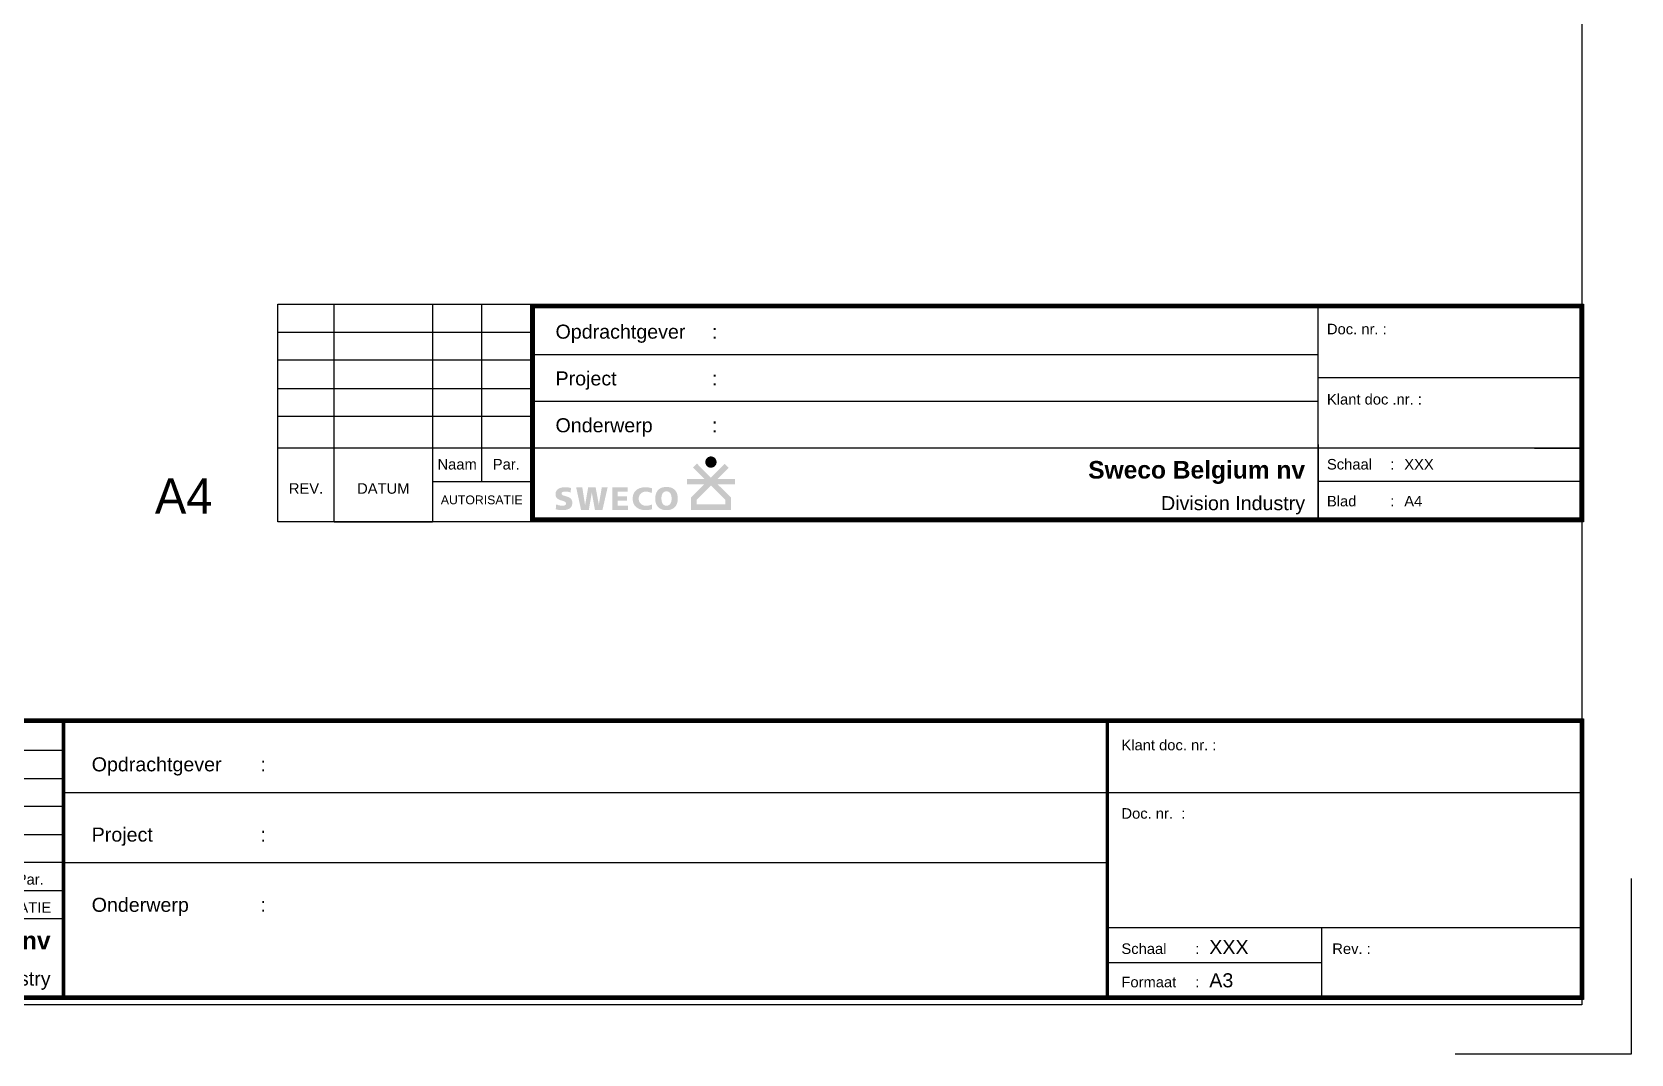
# Model space of a CAD drawing. Header units: millimetres. Extents: x -31216 to 0, y 0 to 21831.
# Drawn here: x -11375 to 0, y 0 to 7276 of the extents above; entities that cross this region are included whole.
import ezdxf
from ezdxf.enums import TextEntityAlignment as Align

# ---------------------------------------------------------------- set-up
doc = ezdxf.new("R2010")
doc.units = ezdxf.units.MM
for name, color, linetype in [('AC-0000-ALGEMEEN-co-25', 7, 'Continuous'), ('AC-0100-SYMBOOL-co-25', 7, 'Continuous'), ('AC-0300-TEKST-50', 6, 'Continuous'), ('TITEL', 7, 'Continuous')]:
    doc.layers.add(name, color=color, linetype=linetype)
doc.styles.add('GMI_TITEL', font='arial.ttf')
doc.styles.add('GMI_TITLE', font='arial.ttf')

# ---------------------------------------------------------------- blocks, each defined once
blk = doc.blocks.new('A3')
at = {"color": 4, "transparency": 33554687}
blk.add_lwpolyline([(-413.00236, 290), (-7, 290), (-7, 7), (-413.00236, 7)], close=True, dxfattribs=at)
at = {"color": 1, "transparency": 33554687}
blk.add_lwpolyline([(0, 25), (0, 0), (-25, 0)], dxfattribs=at)
blk = doc.blocks.new('TH-GI-A3-N')
at = {"layer": 'TITEL', "color": 7, "transparency": 33554687}
for p, q in [((0.25, 35.25), (190, 35.25)), ((0.25, 31.25), (190, 31.25)), ((190, 29.25), (405.75, 29.25)), ((190, 27.25), (0.25, 27.25)), ((0.25, 23.25), (190, 23.25)), ((190, 19.25), (0.25, 19.25)), ((190, 19.25), (338.5, 19.25)), ((190, 15.25), (172.5, 15.25)), ((190, 11.25), (0.25, 11.25)), ((338.5, 10), (405.75, 10)), ((369, 0.25), (369, 10)), ((369, 5), (338.5, 5))]:
    blk.add_line(p, q, dxfattribs=at)
at = {"layer": 'TITEL', "color": 7, "transparency": 33554687, "const_width": 0.5}
blk.add_lwpolyline([(406, 0), (0, 0), (0, 39.5), (406, 39.5)], close=True, dxfattribs=at)
at = {"layer": 'TITEL', "transparency": 33554687}
for points in [[(-0.25, 39.75), (406.25, 39.75), (406.25, -0.25), (-0.25, -0.25)], [(0.25, 39.25), (405.75, 39.25), (405.75, 0.25), (0.25, 0.25)]]:
    blk.add_lwpolyline(points, close=True, dxfattribs=at)
at = {"layer": 'TITEL', "color": 7, "transparency": 33554687, "const_width": 0.5}
for points in [[(190, 39.5), (190, 0)], [(338.5, 0), (338.5, 39.5)]]:
    blk.add_lwpolyline(points, dxfattribs=at)
at = {"layer": 'TITEL', "color": 7, "transparency": 33554687, "style": 'GMI_TITLE'}
for s, height, p in [('Klant doc. nr. :', 1.5, (340.5, 35.25)), ('Opdrachtgever', 2, (194, 32.25)), (':', 2, (218, 32.25)), ('Doc. nr.  :', 1.5, (340.5, 25.51)), ('Project', 2, (194, 22.25)), (':', 2, (218, 22.25)), ('Par.', 1.5, (183.34, 16.12)), ('Onderwerp', 2, (194, 12.25)), (':', 2, (218, 12.25)), ('Schaal', 1.5, (340.5, 6.25)), (':', 1.5, (351, 6.25)), ('Rev. :', 1.5, (370.5, 6.25)), ('Formaat', 1.5, (340.5, 1.5)), (':', 1.5, (351, 1.5))]:
    blk.add_text(s, height=height, dxfattribs=at).set_placement(p)
blk.add_text('AUTORISATIE', height=1.5, dxfattribs=at).set_placement((181.25, 12.12), align=Align.CENTER)
at = {"layer": 'TITEL', "transparency": 33554687, "attachment_point": 3, "style": 'GMI_TITEL'}
for s, width, insert, char_height in [('\\pt35;{\\fArial|b1|i0|c0|p34;Sweco Belgium nv}', 31.8721, (188.15, 9.43), 2.5), ('\\pt28;Division Industry', 25.1013, (188.15, 3.74), 2)]:
    blk.add_mtext_dynamic_manual_height_columns(s, width=width, gutter_width=12.5, heights=[0], dxfattribs=dict(at, insert=insert, char_height=char_height))
at = {"layer": 'TITEL', "color": 7, "transparency": 33554687, "style": 'GMI_TITLE'}
for tag, p in [('REVISIE', (5.59, 36.13)), ('DATUM', (18.98, 36.13)), ('REVISIE', (5.59, 32.13)), ('DATUM', (18.98, 32.13)), ('REVISIE', (5.59, 28.13)), ('DATUM', (18.98, 28.13)), ('REVISIE', (5.59, 24.13)), ('DATUM', (18.98, 24.13)), ('REVISIE', (5.59, 20.13)), ('DATUM', (18.98, 20.13))]:
    blk.add_attdef(tag, text='', height=2, dxfattribs=at).set_placement(p, align=Align.CENTER)
for tag, p in [('DOOR', (27.54, 36.13)), ('OMSCHRIJVING', (45.91, 36.13)), ('CONTNAAM', (155.62, 36.13)), ('AUTNAAM', (173.12, 36.13)), ('DOOR', (27.54, 32.13)), ('OMSCHRIJVING', (45.91, 32.13)), ('CONTNAAM', (155.62, 32.13)), ('AUTNAAM', (173.12, 32.13)), ('DOOR', (27.54, 28.13)), ('OMSCHRIJVING', (45.91, 28.13)), ('CONTNAAM', (155.62, 28.13)), ('AUTNAAM', (173.12, 28.13)), ('DOOR', (27.54, 24.13)), ('OMSCHRIJVING', (45.91, 24.13)), ('CONTNAAM', (155.62, 24.13)), ('AUTNAAM', (173.12, 24.13)), ('DOOR', (27.54, 20.13)), ('OMSCHRIJVING', (45.91, 20.13)), ('CONTNAAM', (155.62, 20.13)), ('AUTNAAM', (173.12, 20.13)), ('SCHAAL', (353.01, 6.25)), ('FORMAAT', (353.01, 1.5))]:
    blk.add_attdef(tag, p, '', height=2, dxfattribs=at)
at = {"layer": 'TITEL', "transparency": 33554687, "style": 'GMI_TITLE'}
for tag, p, height in [('OPDRACHTGEVER', (221.83, 32.25), 3), ('DOCNRKLANT.', (340.5, 30.75), 2.5), ('PROJECT', (221.83, 22.25), 3), ('DOCNR.', (340.5, 21.24), 2.5), ('ONDERW1', (221.83, 12.25), 3), ('ONDERW2', (221.83, 5.25), 3)]:
    blk.add_attdef(tag, p, '', height=height, dxfattribs=at)
blk.add_attdef('REVISIE', text='', height=2.5, dxfattribs=at).set_placement((385.67, 1.5), align=Align.CENTER)
blk = doc.blocks.new('A$C777E2D34')
for color, points in [(256, [(21.4, 7.25), (21.38, 7.21), (21.35, 7.14), (21.34, 7.11), (21.31, 7.03), (21.3, 6.99), (21.3, 6.95), (21.29, 6.91), (21.29, 6.87), (21.29, 6.83), (21.29, 6.74), (21.3, 6.71), (21.3, 6.67), (21.31, 6.63), (21.34, 6.55), (21.35, 6.52), (21.37, 6.48), (21.38, 6.45), (21.43, 6.37), (21.47, 6.32), (21.52, 6.26), (21.55, 6.23), (21.58, 6.21), (21.61, 6.19), (21.64, 6.16), (21.67, 6.14), (21.71, 6.12), (21.74, 6.1), (21.78, 6.09), (21.81, 6.07), (21.89, 6.05), (21.93, 6.04), (22.01, 6.03), (22.05, 6.03), (22.13, 6.03), (22.17, 6.03), (22.25, 6.04), (22.29, 6.05), (22.37, 6.07), (22.45, 6.11), (22.47, 6.12), (22.51, 6.14), (22.54, 6.16), (22.6, 6.21), (22.63, 6.23), (22.69, 6.29), (22.71, 6.32), (22.76, 6.38), (22.78, 6.41), (22.82, 6.49), (22.85, 6.57), (22.87, 6.63), (22.88, 6.67), (22.88, 6.71), (22.89, 6.75), (22.89, 6.79), (22.89, 6.87), (22.89, 6.91), (22.88, 6.95), (22.87, 7.03), (22.85, 7.11), (22.83, 7.14), (22.82, 7.18), (22.8, 7.21), (22.78, 7.25), (22.76, 7.28), (22.73, 7.31), (22.71, 7.34), (22.69, 7.37), (22.66, 7.4), (22.6, 7.45), (22.54, 7.5), (22.51, 7.52), (22.47, 7.54), (22.4, 7.57), (22.33, 7.6), (22.25, 7.62), (22.21, 7.62), (22.17, 7.63), (22.13, 7.63), (22.05, 7.63), (21.97, 7.62), (21.93, 7.62), (21.89, 7.61), (21.85, 7.6), (21.81, 7.58), (21.78, 7.57), (21.71, 7.54), (21.67, 7.52), (21.64, 7.5), (21.61, 7.47), (21.58, 7.45), (21.52, 7.4), (21.47, 7.34), (21.45, 7.31), (21.42, 7.28)]), (7, [(0.94, 3.21), (0.88, 3.2), (0.76, 3.17), (0.65, 3.14), (0.59, 3.12), (0.49, 3.07), (0.44, 3.04), (0.39, 3.01), (0.34, 2.98), (0.29, 2.95), (0.25, 2.91), (0.21, 2.88), (0.14, 2.79), (0.1, 2.75), (0.08, 2.7), (0.05, 2.65), (0.03, 2.59), (0.01, 2.53), (0, 2.47), (-0.01, 2.41), (-0.02, 2.34), (-0.02, 2.27), (-0.02, 2.17), (-0.01, 2.08), (0.01, 1.99), (0.04, 1.91), (0.07, 1.84), (0.11, 1.77), (0.16, 1.71), (0.21, 1.66), (0.26, 1.61), (0.32, 1.57), (0.38, 1.53), (0.45, 1.5), (0.51, 1.47), (0.58, 1.44), (0.65, 1.41), (0.72, 1.39), (0.86, 1.35), (1.05, 1.29), (1.12, 1.26), (1.2, 1.24), (1.31, 1.18), (1.42, 1.09), (1.46, 1.01), (1.47, 0.89), (1.45, 0.84), (1.44, 0.79), (1.38, 0.71), (1.29, 0.66), (1.2, 0.64), (1.1, 0.62), (1, 0.61), (0.95, 0.61), (0.85, 0.61), (0.76, 0.62), (0.7, 0.63), (0.64, 0.64), (0.54, 0.66), (0.4, 0.69), (0.2, 0.77), (0.08, 0.82), (0.01, 0.12), (0.06, 0.1), (0.12, 0.09), (0.18, 0.07), (0.24, 0.06), (0.36, 0.04), (0.42, 0.02), (0.48, 0.02), (0.6, 0), (0.72, -0.01), (0.84, -0.01), (0.95, -0.01), (1.08, -0.01), (1.22, 0), (1.28, 0), (1.41, 0.02), (1.47, 0.03), (1.54, 0.04), (1.6, 0.06), (1.66, 0.08), (1.77, 0.12), (1.88, 0.17), (1.93, 0.19), (1.98, 0.22), (2.02, 0.26), (2.07, 0.29), (2.15, 0.37), (2.18, 0.42), (2.25, 0.51), (2.3, 0.62), (2.32, 0.68), (2.34, 0.74), (2.35, 0.81), (2.36, 0.88), (2.36, 0.95), (2.37, 1.02), (2.36, 1.13), (2.35, 1.22), (2.33, 1.31), (2.3, 1.39), (2.27, 1.46), (2.22, 1.53), (2.18, 1.59), (2.13, 1.64), (2.07, 1.69), (2.01, 1.73), (1.95, 1.77), (1.89, 1.81), (1.82, 1.84), (1.75, 1.87), (1.67, 1.89), (1.6, 1.92), (1.46, 1.96), (1.32, 2), (1.26, 2.02), (1.14, 2.05), (1.08, 2.08), (0.99, 2.12), (0.9, 2.19), (0.85, 2.28), (0.84, 2.39), (0.86, 2.43), (0.88, 2.47), (0.94, 2.54), (1.03, 2.58), (1.16, 2.61), (1.25, 2.61), (1.35, 2.62), (1.43, 2.62), (1.52, 2.62), (1.67, 2.61), (1.79, 2.59), (1.94, 2.55), (2.02, 2.53), (2.12, 2.48), (2.19, 3.14), (2.1, 3.16), (2, 3.18), (1.91, 3.2), (1.8, 3.22), (1.7, 3.23), (1.59, 3.24), (1.48, 3.24), (1.36, 3.24), (1.24, 3.24), (1.12, 3.23), (1, 3.22)]), (7, [(4.17, 0.78), (3.79, 3.21), (2.92, 3.21), (3.61, 0.02), (4.72, 0.02), (5.14, 2.48), (5.59, 0.02), (6.66, 0.02), (7.39, 3.21), (6.56, 3.21), (6.14, 0.78), (5.69, 3.21), (4.62, 3.21), (4.2, 0.78)]), (7, [(10.3, 0.02), (10.3, 0.64), (8.84, 0.64), (8.84, 1.34), (10.16, 1.34), (10.16, 1.96), (8.84, 1.96), (8.84, 2.62), (10.26, 2.62), (10.26, 3.21), (8.05, 3.21), (8.05, 0.02)]), (7, [(12.63, -0.01), (12.71, -0.01), (12.87, -0.01), (12.94, -0.01), (13.01, -0.01), (13.08, 0), (13.21, 0.01), (13.32, 0.03), (13.43, 0.05), (13.54, 0.07), (13.63, 0.1), (13.73, 0.12), (13.69, 0.78), (13.6, 0.75), (13.5, 0.71), (13.34, 0.66), (13.2, 0.64), (13.07, 0.62), (13, 0.61), (12.95, 0.61), (12.9, 0.61), (12.81, 0.61), (12.72, 0.62), (12.67, 0.63), (12.59, 0.64), (12.51, 0.66), (12.47, 0.68), (12.38, 0.71), (12.33, 0.74), (12.27, 0.77), (12.2, 0.82), (12.16, 0.85), (12.1, 0.9), (12.01, 0.99), (11.93, 1.12), (11.88, 1.23), (11.85, 1.36), (11.83, 1.44), (11.83, 1.5), (11.82, 1.56), (11.82, 1.61), (11.82, 1.7), (11.83, 1.8), (11.85, 1.88), (11.86, 1.92), (11.9, 2.03), (11.94, 2.11), (11.96, 2.15), (11.98, 2.19), (12.02, 2.24), (12.08, 2.32), (12.14, 2.37), (12.19, 2.42), (12.25, 2.45), (12.29, 2.48), (12.33, 2.5), (12.4, 2.54), (12.47, 2.56), (12.51, 2.58), (12.63, 2.6), (12.79, 2.62), (12.88, 2.62), (13, 2.61), (13.08, 2.6), (13.18, 2.58), (13.29, 2.55), (13.35, 2.54), (13.4, 2.52), (13.45, 2.5), (13.5, 2.48), (13.55, 2.46), (13.6, 2.43), (13.66, 2.41), (13.73, 3.1), (13.61, 3.13), (13.49, 3.15), (13.37, 3.18), (13.26, 3.2), (13.14, 3.22), (13.02, 3.23), (12.91, 3.24), (12.79, 3.24), (12.69, 3.24), (12.6, 3.24), (12.51, 3.23), (12.41, 3.22), (12.32, 3.2), (12.23, 3.19), (12.15, 3.17), (12.07, 3.14), (11.98, 3.12), (11.9, 3.09), (11.83, 3.05), (11.75, 3.02), (11.68, 2.98), (11.61, 2.94), (11.55, 2.89), (11.48, 2.84), (11.42, 2.79), (11.37, 2.74), (11.31, 2.68), (11.21, 2.55), (11.17, 2.48), (11.13, 2.41), (11.09, 2.34), (11.06, 2.26), (11.04, 2.18), (11.01, 2.09), (10.99, 2), (10.98, 1.91), (10.96, 1.81), (10.96, 1.72), (10.96, 1.61), (10.96, 1.5), (10.97, 1.4), (10.98, 1.29), (11, 1.2), (11.02, 1.1), (11.05, 1.01), (11.08, 0.93), (11.12, 0.85), (11.16, 0.77), (11.21, 0.7), (11.25, 0.63), (11.31, 0.57), (11.36, 0.51), (11.42, 0.45), (11.48, 0.4), (11.55, 0.35), (11.62, 0.3), (11.68, 0.26), (11.76, 0.22), (11.83, 0.18), (11.9, 0.15), (11.98, 0.12), (12.06, 0.09), (12.14, 0.07), (12.22, 0.05), (12.3, 0.03), (12.38, 0.02), (12.46, 0.01), (12.54, 0)])]:
    blk.add_hatch(color=color).paths.add_polyline_path(points)
h = blk.add_hatch(color=7)
h.paths.add_polyline_path([(19.25, 1.8), (19.25, -0.01), (24.93, -0.01), (24.93, 1.8), (23.03, 3.67), (25.5, 3.67), (25.5, 4.42), (23.02, 4.42), (24.62, 6.02), (24.05, 6.59), (22.08, 4.61), (20.09, 6.62), (19.53, 6.04), (21.16, 4.42), (18.68, 4.42), (18.68, 3.67), (21.14, 3.67)])
h.paths.add_polyline_path([(20.05, 0.79), (20.05, 1.46), (22.08, 3.49), (24.12, 1.46), (24.12, 0.79)], flags=16)
h = blk.add_hatch(color=7)
h.paths.add_polyline_path([(15.77, -0.02), (15.87, -0.01), (15.96, -0.01), (16.05, 0), (16.14, 0.01), (16.22, 0.03), (16.3, 0.05), (16.38, 0.07), (16.46, 0.1), (16.6, 0.16), (16.67, 0.2), (16.73, 0.24), (16.8, 0.28), (16.85, 0.32), (16.96, 0.43), (17.01, 0.48), (17.05, 0.54), (17.1, 0.6), (17.14, 0.66), (17.17, 0.73), (17.21, 0.8), (17.24, 0.87), (17.27, 0.95), (17.29, 1.02), (17.31, 1.1), (17.33, 1.18), (17.34, 1.27), (17.35, 1.36), (17.36, 1.45), (17.37, 1.54), (17.37, 1.63), (17.37, 1.73), (17.36, 1.82), (17.35, 1.91), (17.34, 2), (17.33, 2.08), (17.31, 2.16), (17.29, 2.24), (17.27, 2.32), (17.24, 2.4), (17.21, 2.47), (17.18, 2.54), (17.14, 2.6), (17.1, 2.67), (17.06, 2.73), (17.01, 2.79), (16.96, 2.84), (16.91, 2.89), (16.86, 2.94), (16.8, 2.99), (16.74, 3.03), (16.67, 3.07), (16.54, 3.14), (16.46, 3.17), (16.38, 3.2), (16.31, 3.22), (16.23, 3.24), (16.14, 3.25), (16.05, 3.27), (15.96, 3.28), (15.87, 3.28), (15.77, 3.28), (15.67, 3.28), (15.58, 3.28), (15.49, 3.27), (15.4, 3.25), (15.31, 3.24), (15.23, 3.22), (15.15, 3.2), (15.07, 3.17), (15, 3.14), (14.93, 3.1), (14.86, 3.07), (14.8, 3.03), (14.74, 2.99), (14.68, 2.94), (14.63, 2.89), (14.52, 2.79), (14.48, 2.73), (14.44, 2.67), (14.4, 2.6), (14.36, 2.54), (14.33, 2.47), (14.3, 2.4), (14.27, 2.32), (14.25, 2.24), (14.23, 2.16), (14.21, 2.08), (14.19, 2), (14.18, 1.91), (14.17, 1.82), (14.17, 1.73), (14.17, 1.63), (14.17, 1.54), (14.17, 1.45), (14.18, 1.36), (14.19, 1.27), (14.21, 1.18), (14.23, 1.1), (14.25, 1.02), (14.27, 0.95), (14.3, 0.87), (14.33, 0.8), (14.36, 0.73), (14.4, 0.66), (14.44, 0.6), (14.48, 0.54), (14.53, 0.48), (14.58, 0.43), (14.63, 0.38), (14.68, 0.32), (14.74, 0.28), (14.8, 0.24), (14.87, 0.2), (14.93, 0.16), (15.01, 0.13), (15.08, 0.1), (15.15, 0.07), (15.23, 0.05), (15.32, 0.03), (15.4, 0.01), (15.49, 0), (15.58, -0.01), (15.67, -0.01)])
h.paths.add_polyline_path([(15.77, 0.61), (15.68, 0.62), (15.63, 0.63), (15.57, 0.64), (15.51, 0.66), (15.46, 0.68), (15.36, 0.75), (15.31, 0.8), (15.27, 0.84), (15.24, 0.89), (15.21, 0.93), (15.19, 0.96), (15.16, 1.03), (15.14, 1.08), (15.11, 1.14), (15.1, 1.21), (15.08, 1.26), (15.07, 1.35), (15.05, 1.5), (15.05, 1.63), (15.05, 1.73), (15.06, 1.9), (15.08, 2.02), (15.11, 2.13), (15.14, 2.2), (15.15, 2.24), (15.17, 2.28), (15.19, 2.31), (15.22, 2.36), (15.27, 2.44), (15.34, 2.5), (15.46, 2.59), (15.57, 2.63), (15.69, 2.65), (15.77, 2.65), (15.82, 2.65), (15.86, 2.65), (15.95, 2.63), (16.04, 2.6), (16.15, 2.54), (16.19, 2.5), (16.23, 2.47), (16.28, 2.41), (16.32, 2.37), (16.35, 2.31), (16.39, 2.23), (16.41, 2.16), (16.43, 2.1), (16.45, 2.02), (16.48, 1.86), (16.49, 1.67), (16.49, 1.46), (16.46, 1.27), (16.44, 1.21), (16.43, 1.15), (16.38, 1.03), (16.35, 0.96), (16.32, 0.91), (16.25, 0.82), (16.16, 0.74), (16.08, 0.68), (16.03, 0.66), (15.98, 0.64), (15.86, 0.62), (15.82, 0.61)], flags=16)
blk = doc.blocks.new('TH-GI-A4-N')
at = {"layer": 'TITEL', "transparency": 33554687}
for p, q in [((-177.75, 0), (-177.75, 31)), ((-163.75, 31), (-163.75, 0)), ((-156.75, 5.75), (-156.75, 31)), ((-37.75, 0.5), (-37.75, 30.5)), ((-185.75, 27), (-149.75, 27)), ((-149.75, 23), (-185.75, 23)), ((-149.25, 23.83), (-37.75, 23.83)), ((-0.5, 20.5), (-37.75, 20.5)), ((-185.75, 19), (-149.75, 19)), ((-149.25, 17.17), (-37.75, 17.17)), ((-149.75, 15), (-185.75, 15)), ((-149.75, 10.5), (-185.75, 10.5)), ((-0.5, 10.5), (-149.25, 10.5)), ((-37.75, 11), (-37.75, 0.5)), ((-6.96, 10.5), (-0.5, 10.5)), ((-163.75, 5.75), (-149.75, 5.75)), ((-0.5, 5.75), (-37.75, 5.75)), ((-177.75, 0), (-163.75, 0))]:
    blk.add_line(p, q, dxfattribs=at)
for points in [[(-149.75, 0), (-185.75, 0), (-185.75, 31), (-149.75, 31)], [(-149.75, 31), (0, 31), (0, 0), (-149.75, 0)], [(-149.25, 30.5), (-0.5, 30.5), (-0.5, 0.5), (-149.25, 0.5)]]:
    blk.add_lwpolyline(points, close=True, dxfattribs=at)
at = {"layer": 'TITEL', "transparency": 33554687, "const_width": 0.5}
blk.add_lwpolyline([(-149.5, 30.75), (-149.5, 0.25), (-0.25, 0.25), (-0.25, 30.75)], close=True, dxfattribs=at)
at = {"transparency": 33554687}
blk.add_blockref('A$C777E2D34', (-146.23, 1.68), dxfattribs=at)
at = {"layer": 'TITEL', "transparency": 33554687, "style": 'GMI_TITEL'}
for s, height, p in [('Opdrachtgever', 2, (-146.25, 26.08)), (':', 2, (-124, 26.08)), ('Doc. nr. :', 1.5, (-36.5, 26.7)), ('Project', 2, (-146.25, 19.42)), (':', 2, (-124, 19.42)), ('Klant doc .nr. :', 1.5, (-36.5, 16.7)), ('Onderwerp', 2, (-146.25, 12.75)), (':', 2, (-124, 12.75)), ('Schaal', 1.5, (-36.5, 7.45)), (':', 1.5, (-27.5, 7.45)), ('Blad', 1.5, (-36.5, 2.2)), (':', 1.5, (-27.5, 2.2))]:
    blk.add_text(s, height=height, dxfattribs=at).set_placement(p)
for s, height, p in [('Naam', 1.5, (-160.25, 7.45)), ('Par.', 1.5, (-153.25, 7.45)), ('REV.', 1.5, (-181.75, 4)), ('DATUM', 1.5, (-170.75, 4)), ('AUTORISATIE', 1.25, (-156.75, 2.5))]:
    blk.add_text(s, height=height, dxfattribs=at).set_placement(p, align=Align.CENTER)
at = {"layer": 'TITEL', "transparency": 33554687, "attachment_point": 3, "style": 'GMI_TITEL'}
for s, width, insert, char_height in [('\\pt35;{\\fArial|b1|i0|c0|p34;Sweco Belgium nv}', 33.3702, (-39.61, 8.66), 2.5), ('\\pt28;Division Industry', 25.1013, (-39.61, 3.66), 2)]:
    blk.add_mtext_dynamic_manual_height_columns(s, width=width, gutter_width=12.5, heights=[0], dxfattribs=dict(at, insert=insert, char_height=char_height))
at = {"layer": 'TITEL', "transparency": 33554687, "style": 'GMI_TITEL'}
for tag, p in [('REVISIE', (-181.75, 28)), ('DATUM', (-170.75, 28)), ('DOOR', (-160.25, 28)), ('REVISIE', (-181.75, 24)), ('DATUM', (-170.75, 24)), ('DOOR', (-160.25, 24)), ('REVISIE', (-181.75, 20)), ('DATUM', (-170.75, 20)), ('DOOR', (-160.25, 20)), ('REVISIE', (-181.75, 16)), ('DATUM', (-170.75, 16)), ('DOOR', (-160.25, 16)), ('REVISIE', (-181.75, 12)), ('DATUM', (-170.75, 12)), ('DOOR', (-160.25, 12))]:
    blk.add_attdef(tag, text='', height=1.5, dxfattribs=at).set_placement(p, align=Align.CENTER)
for tag, p, height in [('OPDRACHTGEVER', (-120, 26.08), 2), ('DOCNR.', (-36.5, 22.7), 2), ('PROJECT', (-120, 19.42), 2), ('ONDERW', (-120, 12.75), 2), ('DOCNRKLANT.', (-36.5, 12.7), 2), ('SCHAAL', (-25.5, 7.45), 1.5), ('BLAD', (-25.5, 2.2), 1.5)]:
    blk.add_attdef(tag, p, '', height=height, dxfattribs=at)

msp = doc.modelspace()

# ---------------------------------------------------------------- block references
at = {"layer": 'AC-0000-ALGEMEEN-co-25', "transparency": 33554687}
ref = msp.add_blockref('TH-GI-A4-N', (-338, 3789), dxfattribs=dict(at, xscale=50, yscale=50, zscale=50))
ref.add_attrib('SCHAAL', 'XXX', (-1613, 4161), dxfattribs={"layer": 'TITEL', "height": 75, "style": 'GMI_TITEL'})
ref.add_attrib('BLAD', 'A4', (-1613, 3899), dxfattribs={"layer": 'TITEL', "height": 75, "style": 'GMI_TITEL'})
ref = msp.add_blockref('TH-GI-A3-N', (-20650, 400), dxfattribs=dict(at, xscale=50, yscale=50, zscale=50))
ref.add_attrib('SCHAAL', 'XXX', (-3000, 712), dxfattribs={"layer": 'TITEL', "color": 7, "height": 100, "style": 'GMI_TITLE'})
ref.add_attrib('FORMAAT', 'A3', (-3000, 475), dxfattribs={"layer": 'TITEL', "color": 7, "height": 100, "style": 'GMI_TITLE'})
at = {"layer": 'AC-0100-SYMBOOL-co-25', "transparency": 33554687, "xscale": 50, "yscale": 50, "zscale": 50}
msp.add_blockref('A3', (0, 0), dxfattribs=at)

# ---------------------------------------------------------------- texts
at = {"layer": 'AC-0300-TEKST-50', "transparency": 33554687, "insert": (-10500, 4098), "char_height": 250, "attachment_point": 1}
msp.add_mtext('A4', dxfattribs=at)

doc.saveas('drawing.dxf')
